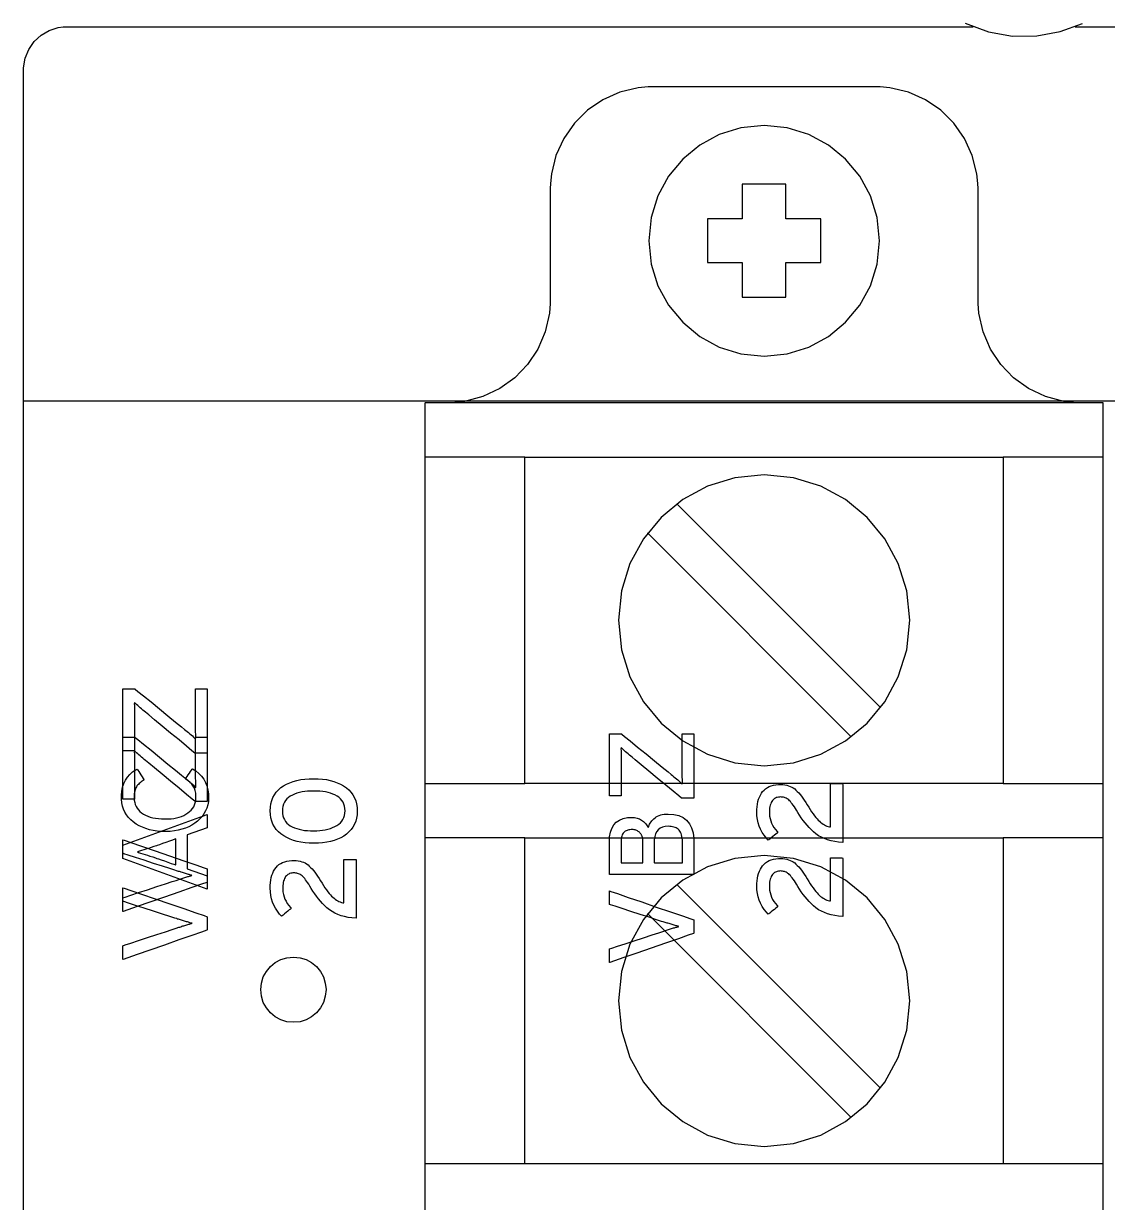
# Model space of a CAD drawing. Extents: x 1 to 47.7, y 0.2 to 35.
# Drawn here: x 36.611 to 37.857, y 13.894 to 15.249 of the extents above; entities that cross this region are included whole.
import ezdxf

# ---------------------------------------------------------------- set-up
doc = ezdxf.new("R2010")
doc.units = 0
doc.header["$MEASUREMENT"] = 0
for name, color, linetype in [('1_1__SCREW_TERMINAL_BLOCK_', 7, 'CONTINUOUS'), ('1_2__CONNECTORIZED_RELAY__', 7, 'CONTINUOUS'), ('7_0_____DWG', 7, 'CONTINUOUS')]:
    doc.layers.add(name, color=color, linetype=linetype)

msp = doc.modelspace()

# ---------------------------------------------------------------- linework, layer by layer
at = {"layer": '1_1__SCREW_TERMINAL_BLOCK_'}
for points in [[(37.852, 13.7817), (37.852, 14.0067), (37.852, 14.1139), (37.852, 14.2166), (37.852, 14.3138), (37.852, 14.4049), (37.852, 14.4889), (37.852, 14.565), (37.852, 14.6325), (37.852, 14.6906), (37.852, 14.7384), (37.852, 14.775), (37.852, 14.7998), (37.852, 14.8119), (37.8519, 14.813), (37.8471, 14.813), (37.8303, 14.813), (37.8262, 14.813), (37.8235, 14.8131), (37.8179, 14.8133), (37.8067, 14.8146), (37.7855, 14.8202), (37.7661, 14.8294), (37.7488, 14.8418), (37.7341, 14.8571), (37.7223, 14.8748), (37.7138, 14.8946), (37.709, 14.916), (37.7081, 14.9272), (37.7081, 14.9311), (37.7081, 14.9316), (37.7081, 14.9394), (37.7081, 14.9544), (37.7081, 14.9741), (37.7081, 15.018), (37.7081, 15.0373), (37.7081, 15.0515), (37.7081, 15.0581), (37.708, 15.0595), (37.7079, 15.0651), (37.7067, 15.0763), (37.7014, 15.0975), (37.6925, 15.117), (37.6803, 15.1344), (37.6652, 15.1494), (37.6477, 15.1614), (37.628, 15.1701), (37.6067, 15.1752), (37.5955, 15.1762), (37.5902, 15.1763), (37.5895, 15.1763), (37.5844, 15.1763), (37.575, 15.1763), (37.5456, 15.1763), (37.5063, 15.1763), (37.4621, 15.1763), (37.4178, 15.1763), (37.3786, 15.1763), (37.3492, 15.1763), (37.3398, 15.1763), (37.3347, 15.1763), (37.3339, 15.1763), (37.3286, 15.1762), (37.3174, 15.1752), (37.2961, 15.1701), (37.2765, 15.1614), (37.2589, 15.1494), (37.2439, 15.1344), (37.2317, 15.117), (37.2227, 15.0975), (37.2174, 15.0763), (37.2163, 15.0651), (37.2161, 15.0595), (37.2161, 15.0581), (37.2161, 15.0515), (37.2161, 15.0373), (37.2161, 15.018), (37.2161, 14.9741), (37.2161, 14.9544), (37.2161, 14.9394), (37.2161, 14.9316), (37.2161, 14.9311), (37.216, 14.9272), (37.2151, 14.916), (37.2103, 14.8946), (37.2019, 14.8748), (37.1901, 14.8571), (37.1753, 14.8418), (37.1581, 14.8294), (37.1386, 14.8202), (37.1174, 14.8146), (37.1063, 14.8133), (37.1006, 14.8131), (37.0979, 14.813), (37.0939, 14.813), (37.0771, 14.813), (37.0723, 14.813), (37.0721, 14.8119), (37.0721, 14.7998), (37.0721, 14.775), (37.0721, 14.7384), (37.0721, 14.6906), (37.0721, 14.6325), (37.0721, 14.565), (37.0721, 14.4889), (37.0721, 14.4049), (37.0721, 14.3138), (37.0721, 14.2166), (37.0721, 14.1139), (37.0721, 14.0067), (37.0721, 13.7817)], [(37.4369, 15.0244), (37.397, 15.0244), (37.397, 14.9742), (37.4369, 14.9742), (37.4369, 14.9343), (37.4872, 14.9343), (37.4872, 14.9742), (37.5272, 14.9742), (37.5272, 15.0244), (37.4872, 15.0244), (37.4872, 15.0643), (37.4369, 15.0643), (37.4369, 15.0244)], [(37.852, 14.813), (37.0721, 14.813)], [(37.1871, 14.7505), (37.0721, 14.7505)], [(37.737, 14.7505), (37.737, 14.3755), (37.1871, 14.3755), (37.1871, 14.7505), (37.737, 14.7505)], [(37.852, 14.7505), (37.737, 14.7505)], [(37.5957, 14.4627), (37.3615, 14.6969)], [(37.3281, 14.6635), (37.5623, 14.4292)], [(37.0721, 14.3755), (37.1871, 14.3755)], [(37.737, 14.3755), (37.852, 14.3755)], [(37.1871, 14.3131), (37.0721, 14.3131)], [(37.737, 14.3131), (37.737, 13.9381), (37.1871, 13.9381), (37.1871, 14.3131), (37.737, 14.3131)], [(37.852, 14.3131), (37.737, 14.3131)], [(37.5957, 14.0251), (37.3615, 14.2594)], [(37.3281, 14.226), (37.5623, 13.9917)], [(37.1871, 13.9381), (37.0721, 13.9381)], [(37.852, 13.9381), (37.737, 13.9381)]]:
    msp.add_lwpolyline(points, dxfattribs=at)
for points in [[(37.4621, 15.1319), (37.4354, 15.1292), (37.4105, 15.1215), (37.388, 15.1092), (37.3684, 15.093), (37.3521, 15.0734), (37.3399, 15.0508), (37.3321, 15.026), (37.3294, 14.9992), (37.3321, 14.9726), (37.3399, 14.9477), (37.3521, 14.9252), (37.3684, 14.9056), (37.388, 14.8894), (37.4105, 14.8772), (37.4354, 14.8695), (37.4621, 14.8668), (37.4887, 14.8695), (37.5136, 14.8772), (37.5361, 14.8894), (37.5558, 14.9056), (37.572, 14.9252), (37.5842, 14.9477), (37.592, 14.9726), (37.5947, 14.9992), (37.592, 15.026), (37.5842, 15.0508), (37.572, 15.0734), (37.5558, 15.093), (37.5361, 15.1092), (37.5136, 15.1215), (37.4887, 15.1292)], [(37.4621, 14.7304), (37.4284, 14.727), (37.397, 14.7172), (37.3685, 14.7018), (37.3437, 14.6813), (37.3233, 14.6566), (37.3078, 14.6282), (37.298, 14.5968), (37.2946, 14.5631), (37.298, 14.5293), (37.3078, 14.4979), (37.3233, 14.4695), (37.3437, 14.4448), (37.3685, 14.4244), (37.397, 14.409), (37.4284, 14.3992), (37.4621, 14.3958), (37.4958, 14.3992), (37.5272, 14.409), (37.5556, 14.4244), (37.5804, 14.4448), (37.6009, 14.4695), (37.6163, 14.4979), (37.6261, 14.5293), (37.6295, 14.5631), (37.6261, 14.5968), (37.6163, 14.6282), (37.6009, 14.6566), (37.5804, 14.6813), (37.5556, 14.7018), (37.5272, 14.7172), (37.4958, 14.727)], [(36.8218, 14.4103), (36.8213, 14.4103), (36.8199, 14.4103), (36.8179, 14.4103), (36.8156, 14.4103), (36.8131, 14.4103), (36.8109, 14.4103), (36.809, 14.4103), (36.8079, 14.4103), (36.8074, 14.4105), (36.8042, 14.4131), (36.7978, 14.4184), (36.7893, 14.4255), (36.7796, 14.4335), (36.7699, 14.4415), (36.7611, 14.4488), (36.7544, 14.4544), (36.7506, 14.4575), (36.7493, 14.4586), (36.7477, 14.4599), (36.7461, 14.4612), (36.7447, 14.4625), (36.7432, 14.4638), (36.7418, 14.465), (36.7405, 14.4663), (36.7392, 14.4674), (36.7379, 14.4686), (36.7378, 14.4671), (36.7379, 14.465), (36.7379, 14.4629), (36.7379, 14.4608), (36.738, 14.4585), (36.738, 14.4562), (36.738, 14.4538), (36.738, 14.4513), (36.738, 14.4491), (36.738, 14.4475), (36.738, 14.4437), (36.738, 14.4385), (36.738, 14.4325), (36.738, 14.4263), (36.738, 14.4207), (36.738, 14.4162), (36.738, 14.4135), (36.7379, 14.4131), (36.7371, 14.4131), (36.7355, 14.4131), (36.7334, 14.4131), (36.7311, 14.4131), (36.7289, 14.4131), (36.7269, 14.4131), (36.7254, 14.4131), (36.7246, 14.4131), (36.7246, 14.4145), (36.7246, 14.4203), (36.7246, 14.4295), (36.7246, 14.4408), (36.7246, 14.453), (36.7246, 14.4647), (36.7246, 14.4747), (36.7246, 14.4816), (36.7246, 14.4842), (36.7251, 14.4842), (36.7265, 14.4842), (36.7285, 14.4842), (36.7308, 14.4842), (36.7332, 14.4842), (36.7355, 14.4842), (36.7373, 14.4842), (36.7384, 14.4842), (36.7389, 14.484), (36.7421, 14.4814), (36.7485, 14.4762), (36.7571, 14.4692), (36.7667, 14.4613), (36.7765, 14.4533), (36.7852, 14.4461), (36.792, 14.4406), (36.7957, 14.4376), (36.7971, 14.4365), (36.7987, 14.4352), (36.8003, 14.4339), (36.8018, 14.4326), (36.8032, 14.4313), (36.8046, 14.4301), (36.8059, 14.4288), (36.8072, 14.4276), (36.8084, 14.4264), (36.8086, 14.4279), (36.8085, 14.43), (36.8085, 14.4321), (36.8084, 14.4343), (36.8084, 14.4365), (36.8084, 14.4388), (36.8084, 14.4412), (36.8084, 14.4437), (36.8083, 14.4459), (36.8083, 14.4477), (36.8083, 14.4517), (36.8083, 14.4572), (36.8083, 14.4636), (36.8083, 14.4701), (36.8083, 14.4761), (36.8083, 14.4809), (36.8083, 14.4837), (36.8084, 14.4842), (36.8093, 14.4842), (36.8109, 14.4842), (36.8129, 14.4842), (36.8152, 14.4842), (36.8175, 14.4842), (36.8195, 14.4842), (36.821, 14.4842), (36.8217, 14.4842), (36.8218, 14.4828), (36.8218, 14.4767), (36.8218, 14.4671), (36.8218, 14.4554), (36.8218, 14.4427), (36.8218, 14.4306), (36.8218, 14.4202), (36.8218, 14.413)], [(36.8048, 14.3924), (36.8087, 14.3899), (36.8122, 14.387), (36.8152, 14.3839), (36.8177, 14.3804), (36.8198, 14.3767), (36.8214, 14.3726), (36.8225, 14.3683), (36.8232, 14.3636), (36.8233, 14.3589), (36.823, 14.3548), (36.8223, 14.351), (36.8212, 14.3473), (36.8198, 14.3439), (36.818, 14.3407), (36.8159, 14.3377), (36.8134, 14.3348), (36.8106, 14.3322), (36.8075, 14.3298), (36.8041, 14.3277), (36.8006, 14.3258), (36.7968, 14.3241), (36.7927, 14.3228), (36.7884, 14.3217), (36.7839, 14.3209), (36.7792, 14.3204), (36.7742, 14.3202), (36.7691, 14.3203), (36.7642, 14.3207), (36.7596, 14.3214), (36.7552, 14.3223), (36.7511, 14.3236), (36.7471, 14.3251), (36.7434, 14.3269), (36.74, 14.3289), (36.7367, 14.3313), (36.7338, 14.3338), (36.7312, 14.3365), (36.729, 14.3394), (36.7271, 14.3426), (36.7256, 14.3459), (36.7244, 14.3495), (36.7236, 14.3533), (36.7232, 14.3573), (36.7231, 14.3617), (36.7235, 14.3667), (36.7244, 14.3712), (36.7257, 14.3754), (36.7276, 14.3793), (36.7299, 14.3828), (36.7326, 14.3859), (36.7359, 14.3887), (36.7396, 14.3912), (36.7413, 14.3919), (36.7419, 14.3909), (36.7429, 14.3894), (36.7441, 14.3874), (36.7455, 14.3853), (36.7469, 14.3832), (36.748, 14.3814), (36.7489, 14.3801), (36.7492, 14.3795), (36.7481, 14.3788), (36.7468, 14.378), (36.7456, 14.3772), (36.7445, 14.3763), (36.7435, 14.3754), (36.7426, 14.3745), (36.7417, 14.3735), (36.7409, 14.3726), (36.7402, 14.3716), (36.7397, 14.3705), (36.7391, 14.3693), (36.7387, 14.3681), (36.7383, 14.3668), (36.738, 14.3654), (36.7378, 14.364), (36.7376, 14.3625), (36.7376, 14.361), (36.7376, 14.3589), (36.7378, 14.3562), (36.7383, 14.3537), (36.739, 14.3513), (36.74, 14.3491), (36.7412, 14.347), (36.7427, 14.3451), (36.7444, 14.3434), (36.7463, 14.3418), (36.7485, 14.3403), (36.7509, 14.339), (36.7535, 14.3379), (36.7562, 14.3369), (36.7592, 14.3361), (36.7623, 14.3355), (36.7657, 14.3351), (36.7692, 14.3348), (36.7729, 14.3347), (36.7766, 14.3348), (36.7801, 14.335), (36.7834, 14.3354), (36.7865, 14.336), (36.7895, 14.3368), (36.7923, 14.3377), (36.7949, 14.3388), (36.7973, 14.3401), (36.7995, 14.3416), (36.8015, 14.3431), (36.8034, 14.3449), (36.8049, 14.3467), (36.8062, 14.3488), (36.8072, 14.351), (36.808, 14.3533), (36.8085, 14.3559), (36.8088, 14.3585), (36.8088, 14.3615), (36.8085, 14.3645), (36.8079, 14.3674), (36.8069, 14.37), (36.8056, 14.3725), (36.8041, 14.3747), (36.8022, 14.3768), (36.7999, 14.3787), (36.7974, 14.3803), (36.7968, 14.381), (36.7975, 14.3819), (36.7986, 14.3834), (36.7998, 14.3853), (36.8012, 14.3873), (36.8025, 14.3892), (36.8037, 14.3909), (36.8045, 14.392)], [(36.8218, 14.2774), (36.8218, 14.2768), (36.8218, 14.2753), (36.8218, 14.2731), (36.8218, 14.2705), (36.8218, 14.2679), (36.8218, 14.2654), (36.8218, 14.2635), (36.8218, 14.2622), (36.8213, 14.2618), (36.8153, 14.2597), (36.8039, 14.2558), (36.789, 14.2506), (36.7724, 14.2449), (36.7559, 14.2391), (36.7412, 14.234), (36.7303, 14.2302), (36.7249, 14.2283), (36.7246, 14.2285), (36.7246, 14.2299), (36.7246, 14.232), (36.7246, 14.2345), (36.7246, 14.2373), (36.7246, 14.2399), (36.7246, 14.2421), (36.7246, 14.2436), (36.7246, 14.2441), (36.7273, 14.245), (36.7337, 14.2471), (36.7427, 14.25), (36.7531, 14.2534), (36.7638, 14.2569), (36.7736, 14.2601), (36.7813, 14.2627), (36.7859, 14.2641), (36.787, 14.2645), (36.7881, 14.2649), (36.7891, 14.2652), (36.7902, 14.2656), (36.7913, 14.266), (36.7924, 14.2663), (36.7936, 14.2667), (36.7947, 14.2671), (36.7959, 14.2675), (36.7971, 14.2678), (36.7983, 14.2682), (36.7993, 14.2685), (36.8003, 14.2687), (36.8013, 14.269), (36.8022, 14.2692), (36.803, 14.2695), (36.8038, 14.2697), (36.8042, 14.2698), (36.8035, 14.27), (36.8027, 14.2702), (36.8019, 14.2705), (36.801, 14.2707), (36.8, 14.271), (36.7989, 14.2713), (36.7978, 14.2717), (36.7967, 14.2721), (36.7955, 14.2724), (36.7943, 14.2728), (36.7931, 14.2731), (36.7919, 14.2735), (36.7908, 14.2738), (36.7897, 14.2742), (36.7886, 14.2745), (36.7876, 14.2748), (36.7865, 14.2751), (36.7845, 14.2758), (36.7787, 14.2777), (36.7701, 14.2804), (36.7599, 14.2837), (36.7492, 14.2872), (36.7392, 14.2904), (36.731, 14.2931), (36.7258, 14.2948), (36.7246, 14.2952), (36.7246, 14.2961), (36.7246, 14.2978), (36.7246, 14.3002), (36.7246, 14.3028), (36.7246, 14.3055), (36.7246, 14.3079), (36.7246, 14.3097), (36.7246, 14.3107), (36.7261, 14.3102), (36.7337, 14.3076), (36.7462, 14.3033), (36.7618, 14.298), (36.7785, 14.2922), (36.7947, 14.2867), (36.8086, 14.2819), (36.8182, 14.2786)], [(37.4621, 14.2928), (37.4284, 14.2894), (37.397, 14.2797), (37.3685, 14.2643), (37.3437, 14.2439), (37.3233, 14.2191), (37.3078, 14.1907), (37.298, 14.1593), (37.2946, 14.1256), (37.298, 14.0919), (37.3078, 14.0605), (37.3233, 14.0321), (37.3437, 14.0073), (37.3685, 13.9869), (37.397, 13.9714), (37.4284, 13.9617), (37.4621, 13.9583), (37.4958, 13.9617), (37.5272, 13.9714), (37.5556, 13.9869), (37.5804, 14.0073), (37.6009, 14.0321), (37.6163, 14.0605), (37.6261, 14.0919), (37.6295, 14.1256), (37.6261, 14.1593), (37.6163, 14.1907), (37.6009, 14.2191), (37.5804, 14.2439), (37.5556, 14.2643), (37.5272, 14.2797), (37.4958, 14.2894)], [(36.9208, 14.176), (36.9284, 14.1752), (36.9354, 14.173), (36.9418, 14.1696), (36.9473, 14.165), (36.9519, 14.1594), (36.9554, 14.1531), (36.9575, 14.146), (36.9583, 14.1385), (36.9575, 14.1309), (36.9554, 14.1239), (36.9519, 14.1175), (36.9473, 14.112), (36.9418, 14.1074), (36.9354, 14.1039), (36.9284, 14.1017), (36.9208, 14.101), (36.9133, 14.1017), (36.9062, 14.1039), (36.8998, 14.1074), (36.8943, 14.112), (36.8897, 14.1175), (36.8862, 14.1239), (36.8841, 14.1309), (36.8833, 14.1385), (36.8841, 14.146), (36.8862, 14.1531), (36.8897, 14.1594), (36.8943, 14.165), (36.8998, 14.1696), (36.9062, 14.173), (36.9133, 14.1752)]]:
    msp.add_lwpolyline(points, close=True, dxfattribs=at)
at = {"layer": '1_2__CONNECTORIZED_RELAY__'}
for points in [[(37.1218, 14.8154), (37.8023, 14.8154)], [(36.8218, 14.3244), (36.7987, 14.3163), (36.7987, 14.2773), (36.8218, 14.2693), (36.8218, 14.2541), (36.7246, 14.2891), (36.7246, 14.3046), (36.8218, 14.34), (36.8218, 14.3244)]]:
    msp.add_lwpolyline(points, dxfattribs=at)
for points in [[(37.3814, 14.3585), (37.3809, 14.3585), (37.3795, 14.3585), (37.3775, 14.3585), (37.3752, 14.3585), (37.3727, 14.3585), (37.3705, 14.3585), (37.3686, 14.3585), (37.3675, 14.3585), (37.367, 14.3587), (37.3638, 14.3613), (37.3574, 14.3666), (37.3489, 14.3737), (37.3392, 14.3817), (37.3295, 14.3897), (37.3207, 14.397), (37.3139, 14.4026), (37.3102, 14.4056), (37.3089, 14.4068), (37.3073, 14.4081), (37.3057, 14.4094), (37.3043, 14.4107), (37.3028, 14.412), (37.3014, 14.4132), (37.3001, 14.4144), (37.2988, 14.4156), (37.2975, 14.4168), (37.2974, 14.4153), (37.2975, 14.4132), (37.2975, 14.4111), (37.2975, 14.4089), (37.2976, 14.4067), (37.2976, 14.4044), (37.2976, 14.402), (37.2976, 14.3995), (37.2976, 14.3973), (37.2976, 14.3957), (37.2976, 14.3919), (37.2976, 14.3867), (37.2976, 14.3807), (37.2976, 14.3745), (37.2976, 14.3689), (37.2976, 14.3644), (37.2976, 14.3617), (37.2975, 14.3613), (37.2967, 14.3613), (37.2951, 14.3613), (37.293, 14.3613), (37.2907, 14.3613), (37.2885, 14.3613), (37.2865, 14.3613), (37.285, 14.3613), (37.2842, 14.3613), (37.2842, 14.3626), (37.2842, 14.3685), (37.2842, 14.3777), (37.2842, 14.389), (37.2842, 14.4012), (37.2842, 14.4129), (37.2842, 14.4228), (37.2842, 14.4298), (37.2842, 14.4324), (37.2847, 14.4324), (37.2861, 14.4324), (37.2881, 14.4324), (37.2904, 14.4324), (37.2928, 14.4324), (37.2951, 14.4324), (37.2969, 14.4324), (37.298, 14.4324), (37.2985, 14.4322), (37.3017, 14.4296), (37.3081, 14.4244), (37.3166, 14.4174), (37.3263, 14.4095), (37.3361, 14.4015), (37.3448, 14.3943), (37.3516, 14.3888), (37.3553, 14.3858), (37.3567, 14.3847), (37.3583, 14.3833), (37.3598, 14.382), (37.3614, 14.3808), (37.3628, 14.3795), (37.3642, 14.3783), (37.3655, 14.377), (37.3668, 14.3758), (37.368, 14.3746), (37.3682, 14.3761), (37.3681, 14.3782), (37.3681, 14.3803), (37.368, 14.3825), (37.368, 14.3847), (37.368, 14.387), (37.368, 14.3894), (37.3679, 14.3919), (37.3679, 14.3941), (37.3679, 14.3958), (37.3679, 14.3999), (37.3679, 14.4054), (37.3679, 14.4118), (37.3679, 14.4183), (37.3679, 14.4243), (37.3679, 14.4291), (37.3679, 14.4319), (37.368, 14.4324), (37.3689, 14.4324), (37.3705, 14.4324), (37.3725, 14.4324), (37.3748, 14.4324), (37.3771, 14.4324), (37.3791, 14.4324), (37.3806, 14.4324), (37.3813, 14.4324), (37.3814, 14.431), (37.3814, 14.4249), (37.3814, 14.4153), (37.3814, 14.4035), (37.3814, 14.3909), (37.3814, 14.3787), (37.3814, 14.3684), (37.3814, 14.3612)], [(36.8218, 14.3548), (36.8213, 14.3548), (36.8199, 14.3548), (36.8179, 14.3548), (36.8156, 14.3548), (36.8132, 14.3548), (36.8109, 14.3548), (36.8091, 14.3548), (36.8079, 14.3548), (36.8074, 14.355), (36.8043, 14.3576), (36.7979, 14.3629), (36.7893, 14.37), (36.7796, 14.378), (36.7699, 14.3861), (36.7611, 14.3933), (36.7544, 14.3989), (36.7507, 14.402), (36.7493, 14.4031), (36.7477, 14.4044), (36.7462, 14.4058), (36.7447, 14.4071), (36.7432, 14.4083), (36.7418, 14.4096), (36.7405, 14.4108), (36.7392, 14.412), (36.738, 14.4131), (36.7378, 14.4116), (36.7379, 14.4096), (36.7379, 14.4075), (36.738, 14.4053), (36.738, 14.403), (36.738, 14.4007), (36.738, 14.3983), (36.738, 14.3959), (36.7381, 14.3937), (36.7381, 14.392), (36.7381, 14.3882), (36.7381, 14.383), (36.7381, 14.377), (36.7381, 14.3708), (36.7381, 14.3652), (36.7381, 14.3607), (36.7381, 14.3581), (36.738, 14.3576), (36.7371, 14.3576), (36.7355, 14.3576), (36.7335, 14.3576), (36.7312, 14.3576), (36.7289, 14.3576), (36.7269, 14.3576), (36.7254, 14.3576), (36.7247, 14.3576), (36.7246, 14.359), (36.7246, 14.3648), (36.7246, 14.374), (36.7246, 14.3854), (36.7246, 14.3975), (36.7246, 14.4092), (36.7246, 14.4192), (36.7246, 14.4261), (36.7246, 14.4287), (36.7251, 14.4287), (36.7265, 14.4287), (36.7285, 14.4287), (36.7308, 14.4287), (36.7332, 14.4287), (36.7355, 14.4287), (36.7373, 14.4287), (36.7385, 14.4287), (36.7389, 14.4285), (36.7421, 14.4259), (36.7485, 14.4207), (36.7571, 14.4137), (36.7668, 14.4058), (36.7765, 14.3978), (36.7853, 14.3907), (36.792, 14.3851), (36.7958, 14.3821), (36.7971, 14.381), (36.7987, 14.3797), (36.8003, 14.3784), (36.8018, 14.3771), (36.8032, 14.3758), (36.8046, 14.3746), (36.806, 14.3734), (36.8072, 14.3721), (36.8085, 14.371), (36.8086, 14.3725), (36.8085, 14.3745), (36.8085, 14.3766), (36.8085, 14.3788), (36.8084, 14.3811), (36.8084, 14.3834), (36.8084, 14.3858), (36.8084, 14.3882), (36.8084, 14.3904), (36.8084, 14.3922), (36.8084, 14.3962), (36.8084, 14.4017), (36.8084, 14.4081), (36.8084, 14.4147), (36.8084, 14.4207), (36.8084, 14.4254), (36.8084, 14.4282), (36.8085, 14.4287), (36.8093, 14.4287), (36.8109, 14.4287), (36.813, 14.4287), (36.8153, 14.4287), (36.8175, 14.4287), (36.8195, 14.4287), (36.821, 14.4287), (36.8218, 14.4287), (36.8218, 14.4273), (36.8218, 14.4212), (36.8218, 14.4117), (36.8218, 14.3999), (36.8218, 14.3872), (36.8218, 14.3751), (36.8218, 14.3647), (36.8218, 14.3575)], [(36.944, 14.381), (36.9492, 14.3809), (36.9541, 14.3805), (36.9587, 14.3799), (36.9632, 14.379), (36.9674, 14.3778), (36.9713, 14.3764), (36.975, 14.3747), (36.9785, 14.3727), (36.9818, 14.3705), (36.9846, 14.368), (36.9871, 14.3653), (36.9893, 14.3623), (36.991, 14.3591), (36.9924, 14.3557), (36.9934, 14.352), (36.9941, 14.348), (36.9943, 14.3438), (36.9941, 14.3396), (36.9934, 14.3357), (36.9924, 14.332), (36.9911, 14.3286), (36.9893, 14.3254), (36.9872, 14.3225), (36.9847, 14.3198), (36.9819, 14.3173), (36.9787, 14.3151), (36.9753, 14.3132), (36.9716, 14.3115), (36.9677, 14.3101), (36.9635, 14.3089), (36.9591, 14.308), (36.9544, 14.3073), (36.9495, 14.3069), (36.9443, 14.3068), (36.9391, 14.3069), (36.9342, 14.3073), (36.9295, 14.308), (36.9251, 14.3089), (36.9209, 14.3101), (36.9169, 14.3116), (36.9132, 14.3133), (36.9097, 14.3152), (36.9065, 14.3175), (36.9036, 14.32), (36.9011, 14.3227), (36.899, 14.3256), (36.8972, 14.3288), (36.8959, 14.3323), (36.8949, 14.336), (36.8943, 14.3399), (36.894, 14.3441), (36.8943, 14.3483), (36.8949, 14.3522), (36.8959, 14.3559), (36.8973, 14.3594), (36.899, 14.3626), (36.9011, 14.3655), (36.9036, 14.3682), (36.9064, 14.3707), (36.9096, 14.3728), (36.913, 14.3748), (36.9167, 14.3764), (36.9206, 14.3778), (36.9248, 14.379), (36.9292, 14.3799), (36.9339, 14.3805), (36.9388, 14.3809)], [(36.9443, 14.3668), (36.9407, 14.3667), (36.9372, 14.3665), (36.9339, 14.3662), (36.9307, 14.3657), (36.9277, 14.365), (36.9249, 14.3642), (36.9222, 14.3633), (36.9196, 14.3622), (36.9172, 14.3609), (36.9151, 14.3594), (36.9133, 14.3578), (36.9118, 14.3559), (36.9105, 14.3539), (36.9095, 14.3517), (36.9088, 14.3492), (36.9083, 14.3466), (36.9081, 14.3438), (36.9083, 14.341), (36.9088, 14.3384), (36.9095, 14.3361), (36.9105, 14.3339), (36.9117, 14.3318), (36.9132, 14.33), (36.915, 14.3284), (36.9171, 14.3269), (36.9195, 14.3257), (36.922, 14.3246), (36.9246, 14.3236), (36.9274, 14.3228), (36.9304, 14.3221), (36.9336, 14.3216), (36.9369, 14.3213), (36.9404, 14.3211), (36.944, 14.321), (36.9476, 14.3211), (36.9511, 14.3213), (36.9544, 14.3217), (36.9575, 14.3223), (36.9605, 14.3229), (36.9633, 14.3238), (36.9659, 14.3248), (36.9685, 14.3259), (36.9708, 14.3272), (36.973, 14.3287), (36.9749, 14.3303), (36.9765, 14.3321), (36.9778, 14.3341), (36.9789, 14.3363), (36.9796, 14.3387), (36.9801, 14.3413), (36.9802, 14.3441), (36.9801, 14.3469), (36.9796, 14.3495), (36.9789, 14.3519), (36.9779, 14.3541), (36.9766, 14.3561), (36.975, 14.358), (36.9731, 14.3596), (36.971, 14.361), (36.9686, 14.3623), (36.9661, 14.3633), (36.9635, 14.3643), (36.9607, 14.365), (36.9577, 14.3657), (36.9546, 14.3662), (36.9513, 14.3665), (36.9479, 14.3668)], [(37.5524, 14.3078), (37.5477, 14.3082), (37.5433, 14.3088), (37.5391, 14.3097), (37.5351, 14.3108), (37.5314, 14.3121), (37.528, 14.3137), (37.5247, 14.3155), (37.5217, 14.3176), (37.519, 14.3198), (37.5164, 14.3223), (37.5139, 14.3248), (37.5115, 14.3275), (37.5092, 14.3302), (37.507, 14.333), (37.5048, 14.336), (37.5028, 14.339), (37.5009, 14.3422), (37.4992, 14.3449), (37.498, 14.3469), (37.4968, 14.3488), (37.4956, 14.3505), (37.4944, 14.3521), (37.4933, 14.3534), (37.4923, 14.3547), (37.4913, 14.3557), (37.4903, 14.3566), (37.4893, 14.3573), (37.4884, 14.3579), (37.4874, 14.3585), (37.4863, 14.3589), (37.4853, 14.3593), (37.4843, 14.3596), (37.4832, 14.3598), (37.4821, 14.3599), (37.481, 14.36), (37.4797, 14.3599), (37.4784, 14.3598), (37.4772, 14.3595), (37.4761, 14.3592), (37.475, 14.3587), (37.4741, 14.3581), (37.4731, 14.3575), (37.4723, 14.3567), (37.4715, 14.3558), (37.4708, 14.3547), (37.4701, 14.3535), (37.4696, 14.3522), (37.4691, 14.3507), (37.4687, 14.3491), (37.4684, 14.3473), (37.4683, 14.3454), (37.4681, 14.3434), (37.4682, 14.3409), (37.4684, 14.3381), (37.4689, 14.3353), (37.4697, 14.3326), (37.4706, 14.33), (37.4718, 14.3274), (37.4733, 14.325), (37.475, 14.3225), (37.4769, 14.3202), (37.4777, 14.3191), (37.4769, 14.3184), (37.4756, 14.3173), (37.4739, 14.3159), (37.472, 14.3144), (37.4701, 14.3129), (37.4685, 14.3116), (37.4674, 14.3107), (37.4668, 14.3102), (37.4646, 14.3126), (37.4621, 14.3159), (37.4599, 14.3193), (37.458, 14.3229), (37.4565, 14.3265), (37.4553, 14.3303), (37.4544, 14.3342), (37.4538, 14.3382), (37.4536, 14.3424), (37.4537, 14.3457), (37.4539, 14.3488), (37.4544, 14.3518), (37.4549, 14.3546), (37.4557, 14.3573), (37.4566, 14.3597), (37.4577, 14.362), (37.4589, 14.3642), (37.4603, 14.3662), (37.462, 14.3679), (37.4638, 14.3695), (37.4658, 14.3708), (37.468, 14.372), (37.4703, 14.3729), (37.4729, 14.3736), (37.4756, 14.374), (37.4785, 14.3743), (37.4812, 14.3743), (37.4836, 14.3742), (37.4859, 14.3739), (37.488, 14.3735), (37.4901, 14.3729), (37.492, 14.3722), (37.4938, 14.3714), (37.4955, 14.3704), (37.4972, 14.3692), (37.4987, 14.3679), (37.5002, 14.3664), (37.5018, 14.3647), (37.5034, 14.3628), (37.505, 14.3608), (37.5066, 14.3586), (37.5082, 14.3563), (37.5099, 14.3537), (37.5115, 14.351), (37.5133, 14.3481), (37.515, 14.3454), (37.5167, 14.3429), (37.5183, 14.3405), (37.5199, 14.3384), (37.5214, 14.3365), (37.5229, 14.3348), (37.5243, 14.3333), (37.5257, 14.332), (37.527, 14.3308), (37.5284, 14.3298), (37.5298, 14.3288), (37.5313, 14.328), (37.5327, 14.3272), (37.5342, 14.3266), (37.5357, 14.3261), (37.5372, 14.3256), (37.5382, 14.3256), (37.5382, 14.3285), (37.5382, 14.3341), (37.5382, 14.3415), (37.5382, 14.3499), (37.5382, 14.3583), (37.5382, 14.3658), (37.5382, 14.3717), (37.5382, 14.3749), (37.5384, 14.3753), (37.5394, 14.3753), (37.5411, 14.3753), (37.5433, 14.3753), (37.5457, 14.3753), (37.548, 14.3753), (37.5501, 14.3753), (37.5516, 14.3753), (37.5523, 14.3753), (37.5524, 14.3738), (37.5524, 14.3681), (37.5524, 14.3593), (37.5524, 14.3485), (37.5524, 14.337), (37.5524, 14.326), (37.5524, 14.3167), (37.5524, 14.3102)], [(37.3516, 14.3404), (37.3581, 14.3399), (37.3639, 14.3385), (37.3688, 14.3363), (37.3729, 14.3332), (37.3762, 14.3292), (37.3787, 14.3244), (37.3804, 14.3187), (37.3812, 14.3122), (37.3814, 14.3079), (37.3814, 14.3054), (37.3814, 14.3008), (37.3814, 14.2949), (37.3814, 14.2884), (37.3814, 14.2821), (37.3814, 14.2765), (37.3814, 14.2726), (37.3814, 14.2708), (37.3784, 14.2708), (37.3693, 14.2708), (37.3556, 14.2708), (37.3394, 14.2708), (37.3224, 14.2708), (37.3066, 14.2708), (37.2938, 14.2708), (37.2859, 14.2708), (37.2842, 14.271), (37.2842, 14.2734), (37.2842, 14.2779), (37.2842, 14.2839), (37.2842, 14.2905), (37.2842, 14.2972), (37.2842, 14.303), (37.2842, 14.3074), (37.2842, 14.3094), (37.2844, 14.3141), (37.2853, 14.3194), (37.2869, 14.3239), (37.2892, 14.3278), (37.2921, 14.3309), (37.2958, 14.3334), (37.3001, 14.3351), (37.3051, 14.3362), (37.3098, 14.3365), (37.3115, 14.3365), (37.313, 14.3363), (37.3146, 14.3361), (37.316, 14.3357), (37.3174, 14.3353), (37.3187, 14.3348), (37.3199, 14.3341), (37.3211, 14.3334), (37.3222, 14.3327), (37.3233, 14.3318), (37.3243, 14.3309), (37.3252, 14.33), (37.3261, 14.329), (37.3269, 14.3279), (37.3276, 14.3268), (37.3283, 14.3256), (37.3289, 14.3247), (37.3293, 14.3261), (37.3298, 14.3274), (37.3304, 14.3287), (37.3312, 14.33), (37.332, 14.3313), (37.333, 14.3325), (37.3341, 14.3337), (37.3353, 14.3349), (37.3366, 14.336), (37.338, 14.337), (37.3396, 14.3379), (37.3412, 14.3386), (37.3431, 14.3393), (37.345, 14.3397), (37.3471, 14.3401), (37.3492, 14.3403)], [(37.352, 14.3263), (37.3484, 14.326), (37.3452, 14.3252), (37.3425, 14.324), (37.3403, 14.3223), (37.3385, 14.3202), (37.3372, 14.3176), (37.3363, 14.3145), (37.3358, 14.3109), (37.3358, 14.3092), (37.3358, 14.307), (37.3358, 14.3035), (37.3358, 14.2992), (37.3358, 14.2946), (37.3358, 14.2903), (37.3358, 14.2868), (37.3358, 14.2846), (37.336, 14.2841), (37.338, 14.2841), (37.342, 14.2841), (37.3472, 14.2841), (37.3529, 14.2841), (37.3585, 14.2841), (37.3634, 14.2841), (37.3668, 14.2841), (37.3681, 14.2841), (37.3681, 14.2851), (37.3681, 14.2878), (37.3681, 14.2915), (37.3681, 14.2959), (37.3681, 14.3004), (37.3681, 14.3044), (37.3681, 14.3075), (37.3681, 14.3091), (37.3681, 14.3107), (37.3679, 14.3128), (37.3676, 14.3147), (37.3672, 14.3164), (37.3667, 14.318), (37.366, 14.3195), (37.3652, 14.3208), (37.3642, 14.3219), (37.3632, 14.3229), (37.3621, 14.3237), (37.3609, 14.3244), (37.3596, 14.325), (37.3582, 14.3254), (37.3568, 14.3258), (37.3553, 14.3261), (37.3537, 14.3262)], [(36.7633, 14.304), (36.7602, 14.3029), (36.7571, 14.3019), (36.7541, 14.3009), (36.7513, 14.3), (36.7487, 14.2991), (36.7461, 14.2983), (36.7437, 14.2975), (36.7414, 14.2968), (36.7427, 14.2961), (36.7451, 14.2955), (36.7476, 14.2947), (36.7502, 14.2939), (36.753, 14.293), (36.7559, 14.2921), (36.759, 14.291), (36.7622, 14.29), (36.7638, 14.2894), (36.7657, 14.2888), (36.7688, 14.2877), (36.7726, 14.2864), (36.7766, 14.285), (36.7804, 14.2836), (36.7835, 14.2826), (36.7854, 14.2819), (36.7857, 14.282), (36.7857, 14.2841), (36.7857, 14.288), (36.7857, 14.293), (36.7857, 14.2984), (36.7857, 14.3037), (36.7857, 14.3081), (36.7857, 14.311), (36.7857, 14.3118), (36.7844, 14.3113), (36.7818, 14.3104), (36.7782, 14.3091), (36.7741, 14.3077), (36.7701, 14.3064), (36.7667, 14.3051), (36.7643, 14.3043)], [(37.3102, 14.3224), (37.309, 14.3224), (37.3078, 14.3223), (37.3066, 14.3221), (37.3055, 14.3218), (37.3044, 14.3215), (37.3034, 14.321), (37.3024, 14.3205), (37.3015, 14.3199), (37.3007, 14.3192), (37.3, 14.3184), (37.2993, 14.3174), (37.2988, 14.3163), (37.2983, 14.3151), (37.298, 14.3139), (37.2977, 14.3125), (37.2976, 14.311), (37.2975, 14.3094), (37.2975, 14.3084), (37.2975, 14.3058), (37.2975, 14.3022), (37.2975, 14.2979), (37.2975, 14.2934), (37.2975, 14.2894), (37.2975, 14.2862), (37.2975, 14.2844), (37.2977, 14.2841), (37.2996, 14.2841), (37.3027, 14.2841), (37.3068, 14.2841), (37.3112, 14.2841), (37.3155, 14.2841), (37.3191, 14.2841), (37.3217, 14.2841), (37.3226, 14.2841), (37.3226, 14.2851), (37.3226, 14.2876), (37.3226, 14.2913), (37.3226, 14.2956), (37.3226, 14.3), (37.3226, 14.3041), (37.3226, 14.3073), (37.3226, 14.3091), (37.3226, 14.3098), (37.3226, 14.3106), (37.3225, 14.3114), (37.3225, 14.3121), (37.3223, 14.3129), (37.3222, 14.3136), (37.322, 14.3142), (37.3217, 14.3148), (37.3215, 14.3154), (37.3212, 14.316), (37.321, 14.3165), (37.3207, 14.317), (37.3203, 14.3175), (37.32, 14.318), (37.3197, 14.3184), (37.3193, 14.3189), (37.3189, 14.3193), (37.3183, 14.3198), (37.3174, 14.3204), (37.3165, 14.321), (37.3156, 14.3214), (37.3146, 14.3218), (37.3136, 14.3221), (37.3125, 14.3223), (37.3114, 14.3224)], [(36.9928, 14.2205), (36.9881, 14.2209), (36.9837, 14.2215), (36.9795, 14.2224), (36.9756, 14.2235), (36.9719, 14.2248), (36.9684, 14.2264), (36.9652, 14.2282), (36.9622, 14.2303), (36.9594, 14.2326), (36.9568, 14.235), (36.9543, 14.2375), (36.9519, 14.2402), (36.9496, 14.2429), (36.9474, 14.2458), (36.9453, 14.2487), (36.9432, 14.2517), (36.9413, 14.2549), (36.9397, 14.2576), (36.9384, 14.2597), (36.9372, 14.2615), (36.936, 14.2632), (36.9349, 14.2648), (36.9338, 14.2662), (36.9327, 14.2674), (36.9317, 14.2684), (36.9307, 14.2693), (36.9298, 14.2701), (36.9288, 14.2707), (36.9278, 14.2712), (36.9268, 14.2716), (36.9257, 14.272), (36.9247, 14.2723), (36.9236, 14.2725), (36.9225, 14.2726), (36.9214, 14.2727), (36.9201, 14.2726), (36.9189, 14.2725), (36.9177, 14.2723), (36.9165, 14.2719), (36.9155, 14.2714), (36.9145, 14.2709), (36.9136, 14.2702), (36.9127, 14.2694), (36.9119, 14.2685), (36.9112, 14.2674), (36.9106, 14.2662), (36.91, 14.2649), (36.9095, 14.2634), (36.9092, 14.2618), (36.9089, 14.26), (36.9087, 14.2581), (36.9086, 14.2561), (36.9086, 14.2537), (36.9088, 14.2508), (36.9093, 14.248), (36.9101, 14.2453), (36.9111, 14.2427), (36.9123, 14.2402), (36.9137, 14.2377), (36.9154, 14.2353), (36.9173, 14.2329), (36.9181, 14.2318), (36.9173, 14.2312), (36.916, 14.2301), (36.9143, 14.2287), (36.9124, 14.2271), (36.9106, 14.2256), (36.909, 14.2243), (36.9078, 14.2234), (36.9072, 14.2229), (36.905, 14.2254), (36.9025, 14.2287), (36.9003, 14.2321), (36.8984, 14.2356), (36.8969, 14.2392), (36.8957, 14.243), (36.8948, 14.2469), (36.8943, 14.2509), (36.894, 14.2551), (36.8941, 14.2584), (36.8944, 14.2615), (36.8948, 14.2645), (36.8954, 14.2673), (36.8961, 14.27), (36.897, 14.2724), (36.8981, 14.2748), (36.8993, 14.2769), (36.9008, 14.2789), (36.9024, 14.2807), (36.9042, 14.2822), (36.9062, 14.2835), (36.9084, 14.2847), (36.9108, 14.2856), (36.9133, 14.2863), (36.916, 14.2867), (36.9189, 14.287), (36.9217, 14.287), (36.924, 14.2869), (36.9263, 14.2866), (36.9285, 14.2862), (36.9305, 14.2856), (36.9324, 14.2849), (36.9343, 14.2841), (36.936, 14.2831), (36.9376, 14.282), (36.9391, 14.2806), (36.9406, 14.2791), (36.9422, 14.2774), (36.9438, 14.2756), (36.9454, 14.2735), (36.947, 14.2713), (36.9486, 14.269), (36.9503, 14.2664), (36.952, 14.2637), (36.9537, 14.2608), (36.9555, 14.2581), (36.9571, 14.2556), (36.9588, 14.2533), (36.9603, 14.2511), (36.9619, 14.2492), (36.9633, 14.2475), (36.9647, 14.246), (36.9661, 14.2447), (36.9675, 14.2435), (36.9688, 14.2425), (36.9703, 14.2415), (36.9717, 14.2407), (36.9732, 14.24), (36.9746, 14.2393), (36.9761, 14.2388), (36.9777, 14.2384), (36.9787, 14.2384), (36.9787, 14.2412), (36.9787, 14.2468), (36.9787, 14.2543), (36.9787, 14.2626), (36.9787, 14.271), (36.9787, 14.2786), (36.9787, 14.2844), (36.9787, 14.2876), (36.9788, 14.288), (36.9799, 14.288), (36.9816, 14.288), (36.9837, 14.288), (36.9861, 14.288), (36.9885, 14.288), (36.9905, 14.288), (36.992, 14.288), (36.9928, 14.288), (36.9928, 14.2865), (36.9928, 14.2808), (36.9928, 14.272), (36.9928, 14.2612), (36.9928, 14.2498), (36.9928, 14.2387), (36.9928, 14.2294), (36.9928, 14.2229)], [(37.5524, 14.2226), (37.5477, 14.223), (37.5433, 14.2237), (37.5391, 14.2246), (37.5351, 14.2257), (37.5314, 14.227), (37.528, 14.2286), (37.5247, 14.2304), (37.5217, 14.2324), (37.519, 14.2347), (37.5164, 14.2372), (37.5139, 14.2397), (37.5115, 14.2424), (37.5092, 14.2451), (37.507, 14.2479), (37.5048, 14.2509), (37.5028, 14.2539), (37.5009, 14.2571), (37.4992, 14.2598), (37.498, 14.2618), (37.4968, 14.2637), (37.4956, 14.2654), (37.4944, 14.267), (37.4933, 14.2683), (37.4923, 14.2696), (37.4913, 14.2706), (37.4903, 14.2715), (37.4893, 14.2722), (37.4884, 14.2728), (37.4874, 14.2734), (37.4863, 14.2738), (37.4853, 14.2742), (37.4843, 14.2745), (37.4832, 14.2747), (37.4821, 14.2748), (37.481, 14.2749), (37.4797, 14.2748), (37.4784, 14.2747), (37.4772, 14.2744), (37.4761, 14.2741), (37.475, 14.2736), (37.4741, 14.273), (37.4731, 14.2724), (37.4723, 14.2716), (37.4715, 14.2707), (37.4708, 14.2696), (37.4701, 14.2684), (37.4696, 14.2671), (37.4691, 14.2656), (37.4687, 14.264), (37.4684, 14.2622), (37.4683, 14.2603), (37.4681, 14.2582), (37.4682, 14.2558), (37.4684, 14.253), (37.4689, 14.2502), (37.4697, 14.2475), (37.4706, 14.2449), (37.4718, 14.2423), (37.4733, 14.2398), (37.475, 14.2374), (37.4769, 14.2351), (37.4777, 14.234), (37.4769, 14.2333), (37.4756, 14.2322), (37.4739, 14.2308), (37.472, 14.2293), (37.4701, 14.2278), (37.4685, 14.2265), (37.4674, 14.2255), (37.4668, 14.2251), (37.4646, 14.2275), (37.4621, 14.2308), (37.4599, 14.2342), (37.458, 14.2378), (37.4565, 14.2414), (37.4553, 14.2452), (37.4544, 14.2491), (37.4538, 14.2531), (37.4536, 14.2572), (37.4537, 14.2606), (37.4539, 14.2637), (37.4544, 14.2667), (37.4549, 14.2695), (37.4557, 14.2721), (37.4566, 14.2746), (37.4577, 14.2769), (37.4589, 14.2791), (37.4603, 14.281), (37.462, 14.2828), (37.4638, 14.2844), (37.4658, 14.2857), (37.468, 14.2868), (37.4703, 14.2877), (37.4729, 14.2884), (37.4756, 14.2889), (37.4785, 14.2892), (37.4812, 14.2892), (37.4836, 14.2891), (37.4859, 14.2888), (37.488, 14.2884), (37.4901, 14.2878), (37.492, 14.2871), (37.4938, 14.2863), (37.4955, 14.2853), (37.4972, 14.2841), (37.4987, 14.2828), (37.5002, 14.2813), (37.5018, 14.2796), (37.5034, 14.2777), (37.505, 14.2757), (37.5066, 14.2735), (37.5082, 14.2711), (37.5099, 14.2686), (37.5115, 14.2659), (37.5133, 14.263), (37.515, 14.2603), (37.5167, 14.2578), (37.5183, 14.2554), (37.5199, 14.2533), (37.5214, 14.2514), (37.5229, 14.2497), (37.5243, 14.2482), (37.5257, 14.2469), (37.527, 14.2457), (37.5284, 14.2447), (37.5298, 14.2437), (37.5313, 14.2429), (37.5327, 14.2421), (37.5342, 14.2415), (37.5357, 14.241), (37.5372, 14.2405), (37.5382, 14.2405), (37.5382, 14.2434), (37.5382, 14.249), (37.5382, 14.2564), (37.5382, 14.2648), (37.5382, 14.2732), (37.5382, 14.2807), (37.5382, 14.2866), (37.5382, 14.2898), (37.5384, 14.2902), (37.5394, 14.2902), (37.5411, 14.2902), (37.5433, 14.2902), (37.5457, 14.2902), (37.548, 14.2902), (37.5501, 14.2902), (37.5516, 14.2902), (37.5523, 14.2902), (37.5524, 14.2887), (37.5524, 14.283), (37.5524, 14.2742), (37.5524, 14.2634), (37.5524, 14.2519), (37.5524, 14.2409), (37.5524, 14.2316), (37.5524, 14.2251)], [(36.8218, 14.2223), (36.8218, 14.2218), (36.8218, 14.2202), (36.8218, 14.218), (36.8218, 14.2155), (36.8218, 14.2128), (36.8218, 14.2104), (36.8218, 14.2084), (36.8218, 14.2072), (36.8213, 14.2068), (36.8153, 14.2047), (36.804, 14.2007), (36.7891, 14.1956), (36.7724, 14.1898), (36.7559, 14.184), (36.7413, 14.1789), (36.7303, 14.1751), (36.7249, 14.1733), (36.7246, 14.1735), (36.7246, 14.1748), (36.7246, 14.1769), (36.7246, 14.1795), (36.7246, 14.1822), (36.7246, 14.1848), (36.7246, 14.187), (36.7246, 14.1885), (36.7246, 14.189), (36.7273, 14.1899), (36.7338, 14.192), (36.7428, 14.195), (36.7532, 14.1984), (36.7638, 14.2019), (36.7736, 14.2051), (36.7814, 14.2076), (36.7859, 14.2091), (36.7871, 14.2095), (36.7881, 14.2098), (36.7892, 14.2102), (36.7902, 14.2105), (36.7913, 14.2109), (36.7925, 14.2113), (36.7936, 14.2117), (36.7948, 14.212), (36.7959, 14.2124), (36.7971, 14.2128), (36.7983, 14.2131), (36.7994, 14.2134), (36.8004, 14.2137), (36.8013, 14.2139), (36.8022, 14.2142), (36.803, 14.2144), (36.8038, 14.2146), (36.8043, 14.2148), (36.8035, 14.2149), (36.8027, 14.2151), (36.8019, 14.2154), (36.801, 14.2156), (36.8, 14.2159), (36.799, 14.2163), (36.7979, 14.2166), (36.7967, 14.217), (36.7955, 14.2174), (36.7943, 14.2177), (36.7931, 14.2181), (36.792, 14.2184), (36.7908, 14.2188), (36.7897, 14.2191), (36.7886, 14.2194), (36.7876, 14.2197), (36.7866, 14.2201), (36.7845, 14.2207), (36.7787, 14.2226), (36.7701, 14.2254), (36.7599, 14.2287), (36.7492, 14.2321), (36.7392, 14.2354), (36.7311, 14.238), (36.7259, 14.2397), (36.7246, 14.2401), (36.7246, 14.241), (36.7246, 14.2428), (36.7246, 14.2451), (36.7246, 14.2478), (36.7246, 14.2504), (36.7246, 14.2528), (36.7246, 14.2547), (36.7246, 14.2556), (36.7261, 14.2552), (36.7338, 14.2526), (36.7463, 14.2483), (36.7618, 14.2429), (36.7786, 14.2372), (36.7948, 14.2316), (36.8086, 14.2269), (36.8182, 14.2236)], [(37.3814, 14.2187), (37.3814, 14.2181), (37.3814, 14.2166), (37.3814, 14.2144), (37.3814, 14.2118), (37.3814, 14.2092), (37.3814, 14.2067), (37.3814, 14.2047), (37.3814, 14.2035), (37.3809, 14.2031), (37.3749, 14.201), (37.3635, 14.1971), (37.3486, 14.1919), (37.332, 14.1861), (37.3155, 14.1804), (37.3008, 14.1753), (37.2899, 14.1715), (37.2845, 14.1696), (37.2842, 14.1698), (37.2842, 14.1712), (37.2842, 14.1732), (37.2842, 14.1758), (37.2842, 14.1786), (37.2842, 14.1812), (37.2842, 14.1834), (37.2842, 14.1849), (37.2842, 14.1854), (37.2869, 14.1863), (37.2933, 14.1884), (37.3023, 14.1913), (37.3127, 14.1947), (37.3234, 14.1982), (37.3332, 14.2014), (37.3409, 14.2039), (37.3455, 14.2054), (37.3466, 14.2058), (37.3477, 14.2062), (37.3487, 14.2065), (37.3498, 14.2069), (37.3509, 14.2072), (37.352, 14.2076), (37.3532, 14.208), (37.3543, 14.2084), (37.3555, 14.2088), (37.3567, 14.2091), (37.3578, 14.2094), (37.3589, 14.2097), (37.3599, 14.21), (37.3609, 14.2103), (37.3618, 14.2105), (37.3626, 14.2107), (37.3634, 14.2109), (37.3638, 14.2111), (37.3631, 14.2113), (37.3623, 14.2115), (37.3615, 14.2117), (37.3606, 14.212), (37.3596, 14.2123), (37.3585, 14.2126), (37.3574, 14.213), (37.3563, 14.2133), (37.3551, 14.2137), (37.3539, 14.2141), (37.3527, 14.2144), (37.3515, 14.2148), (37.3504, 14.2151), (37.3493, 14.2154), (37.3482, 14.2158), (37.3472, 14.2161), (37.3461, 14.2164), (37.3441, 14.217), (37.3383, 14.2189), (37.3297, 14.2217), (37.3195, 14.225), (37.3088, 14.2285), (37.2988, 14.2317), (37.2906, 14.2344), (37.2854, 14.236), (37.2842, 14.2365), (37.2842, 14.2374), (37.2842, 14.2391), (37.2842, 14.2415), (37.2842, 14.2441), (37.2842, 14.2468), (37.2842, 14.2492), (37.2842, 14.251), (37.2842, 14.252), (37.2857, 14.2515), (37.2933, 14.2489), (37.3058, 14.2446), (37.3214, 14.2393), (37.3381, 14.2335), (37.3543, 14.2279), (37.3682, 14.2232), (37.3778, 14.2199)]]:
    msp.add_lwpolyline(points, close=True, dxfattribs=at)
at = {"layer": '7_0_____DWG'}
for points in [[(36.6105, 13.8604), (36.6105, 13.9137), (36.6105, 13.966), (36.6105, 14.0174), (36.6105, 14.068), (36.6105, 14.1176), (36.6105, 14.1662), (36.6105, 14.2139), (36.6105, 14.2607), (36.6105, 14.3065), (36.6105, 14.3512), (36.6105, 14.395), (36.6105, 14.4378), (36.6105, 14.4795), (36.6105, 14.5202), (36.6105, 14.5598), (36.6105, 14.5984), (36.6105, 14.6359), (36.6105, 14.6723), (36.6105, 14.7076), (36.6105, 14.7418), (36.6105, 14.7748), (36.6105, 14.8067), (36.6105, 14.8375), (36.6105, 14.867), (36.6105, 14.8954), (36.6105, 14.9226), (36.6105, 14.9486), (36.6105, 14.9733), (36.6105, 14.9969), (36.6105, 15.0191), (36.6105, 15.0402), (36.6105, 15.0599), (36.6105, 15.0784), (36.6105, 15.0955), (36.6105, 15.1114), (36.6105, 15.1259), (36.6105, 15.1391), (36.6105, 15.1509), (36.6105, 15.1614), (36.6105, 15.1705), (36.6105, 15.1782), (36.6105, 15.1845), (36.6105, 15.1894), (36.6105, 15.1929), (36.6105, 15.1949), (36.6106, 15.198), (36.6124, 15.2091), (36.6166, 15.2193), (36.6227, 15.2282), (36.6306, 15.2355), (36.64, 15.241), (36.6505, 15.2444), (36.6561, 15.2452), (36.6613, 15.2454), (36.6639, 15.2454), (36.6683, 15.2454), (36.6745, 15.2454), (36.6823, 15.2454), (36.6917, 15.2454), (36.7027, 15.2454), (36.7151, 15.2454), (36.7289, 15.2454), (36.744, 15.2454), (36.7604, 15.2454), (36.778, 15.2454), (36.7967, 15.2454), (36.8165, 15.2454), (36.8373, 15.2454), (36.859, 15.2454), (36.8815, 15.2454), (36.9289, 15.2454), (36.9788, 15.2454), (37.0308, 15.2454), (37.0843, 15.2454), (37.1937, 15.2454), (37.3026, 15.2454), (37.3555, 15.2454), (37.4067, 15.2454), (37.4555, 15.2454), (37.4789, 15.2454), (37.5015, 15.2454), (37.5233, 15.2454), (37.5442, 15.2454), (37.5641, 15.2454), (37.5829, 15.2454), (37.6006, 15.2454), (37.6172, 15.2454), (37.6325, 15.2454), (37.6464, 15.2454), (37.659, 15.2454), (37.6701, 15.2454), (37.6797, 15.2454), (37.6877, 15.2454), (37.6941, 15.2454), (37.6987, 15.2454), (37.7015, 15.2454), (37.7024, 15.2454)], [(37.6931, 15.2496), (37.7201, 15.2395), (37.7478, 15.2346), (37.7755, 15.2348), (37.8025, 15.2397), (37.8283, 15.2492)], [(37.8197, 15.2454), (37.8201, 15.2454), (37.8213, 15.2454), (37.8259, 15.2454), (37.8333, 15.2454), (37.8434, 15.2454), (37.8557, 15.2454), (37.8702, 15.2454)], [(36.6105, 14.8154), (37.1218, 14.8154)], [(37.8023, 14.8154), (38.3105, 14.8154)]]:
    msp.add_lwpolyline(points, dxfattribs=at)

doc.saveas('drawing.dxf')
